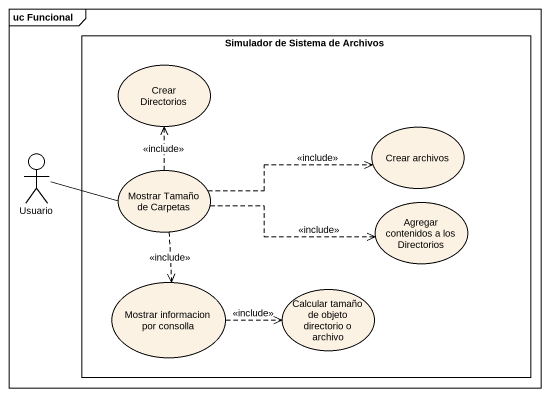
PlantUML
@startuml
mainframe uc Funcional
rectangle "Simulador de Sistema de Archivos" as Simulador_de_Sistema_de {
  usecase "Crear Directorios" as Crear_Directorios
  usecase "Crear archivos" as Crear_archivos
  usecase "Mostrar Tamaño de Carpetas" as Mostrar_Tamaño_de_Carpetas
  usecase "Agregar contenidos a los Directorios" as Agregar_contenidos_a_los
  usecase "Mostrar informacion por consolla" as Mostrar_informacion_por
  usecase "Calcular tamaño de objeto directorio o archivo" as Calcular_tamaño_de_objeto
}
actor Usuario
Usuario -right- Mostrar_Tamaño_de_Carpetas
Mostrar_Tamaño_de_Carpetas .up.> Crear_Directorios : <<include>>
Mostrar_Tamaño_de_Carpetas .right.> Crear_archivos : <<include>>
Mostrar_Tamaño_de_Carpetas .right.> Agregar_contenidos_a_los : <<include>>
Mostrar_Tamaño_de_Carpetas ..> Mostrar_informacion_por : <<include>>
Mostrar_informacion_por .right.> Calcular_tamaño_de_objeto : <<include>>
@enduml
